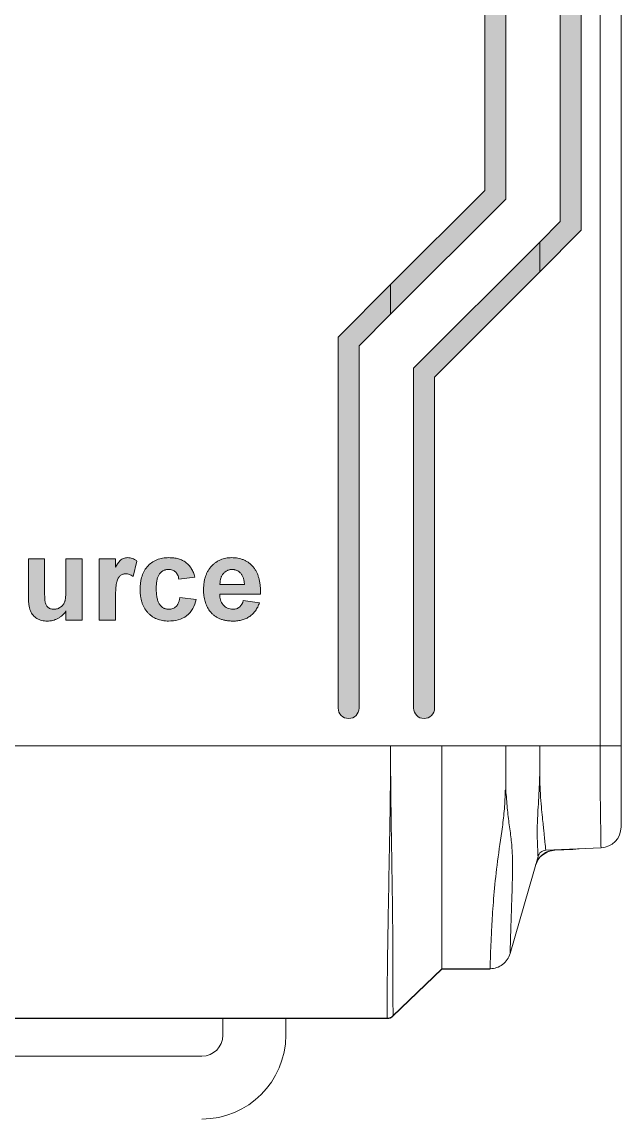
# Model space of a CAD drawing. Extents: x 222 to 1672, y 144 to 807.
# Drawn here: x 935.64 to 949.93, y 371.67 to 397.84 of the extents above; entities that cross this region are included whole.
import ezdxf

# ---------------------------------------------------------------- set-up
doc = ezdxf.new("R2010")
doc.units = 0
doc.header["$LTSCALE"] = 2
doc.header["$MEASUREMENT"] = 0
doc.layers.get('0').update_dxf_attribs({"linetype": 'CONTINUOUS'})
doc.layers.add('DIM', color=7, linetype='CONTINUOUS')

msp = doc.modelspace()

# ---------------------------------------------------------------- hatches: boundary and pattern name
at = {"lineweight": 5}
h = msp.add_hatch(color=256, dxfattribs=at)
edge = h.paths.add_edge_path(flags=0)
edge.add_spline(control_points=[(935.78933, 384.11813), (935.78947, 384.10143), (935.78973, 384.06895), (935.79229, 384.0218), (935.79573, 383.97741), (935.80091, 383.93583), (935.80762, 383.89689), (935.81612, 383.86083), (935.82556, 383.82742), (935.84033, 383.7871), (935.86384, 383.7412), (935.89944, 383.69192), (935.94286, 383.64931), (935.99364, 383.61423), (936.04964, 383.58647), (936.10945, 383.56565), (936.17305, 383.55343), (936.21663, 383.55197), (936.23885, 383.55122)], knot_values=[0, 0, 0, 0, 0.06060185, 0.11787658, 0.17137757, 0.22218419, 0.26992188, 0.31472154, 0.35660429, 0.39586628, 0.4704442, 0.54297106, 0.61564195, 0.69014264, 0.76601845, 0.84190201, 0.91938516, 1, 1, 1, 1], weights=[1, 1, 1, 1, 1, 1, 1, 1, 1, 1, 1, 1, 1, 1, 1, 1, 1, 1, 1], degree=3, periodic=0)
edge.add_spline(control_points=[(936.23885, 383.55122), (936.2608, 383.55203), (936.3046, 383.55363), (936.36939, 383.56554), (936.43246, 383.58538), (936.49314, 383.61296), (936.55016, 383.64768), (936.6026, 383.68873), (936.64862, 383.73706), (936.674, 383.77362), (936.68677, 383.79201)], knot_values=[0, 0, 0, 0, 0.1241811, 0.24782283, 0.3714068, 0.49757076, 0.62408062, 0.74837437, 0.87347208, 1, 1, 1, 1], weights=[1, 1, 1, 1, 1, 1, 1, 1, 1, 1, 1], degree=3, periodic=0)
edge.add_line((936.68677, 383.79201), (936.68677, 383.57686))
edge.add_line((936.68677, 383.57686), (937.07138, 383.57686))
edge.add_line((937.07138, 383.57686), (937.07138, 385.0384))
edge.add_line((937.07138, 385.0384), (936.68677, 385.0384))
edge.add_line((936.68677, 385.0384), (936.68677, 384.41941))
edge.add_spline(control_points=[(936.68677, 384.41941), (936.6867, 384.3943), (936.68659, 384.34662), (936.68532, 384.27878), (936.68363, 384.21825), (936.68014, 384.16512), (936.67704, 384.11922), (936.67193, 384.0808), (936.66741, 384.04944), (936.65872, 384.01782), (936.64495, 383.98422), (936.62269, 383.94827), (936.59454, 383.91587), (936.56148, 383.88731), (936.52462, 383.86322), (936.48446, 383.84568), (936.44168, 383.83547), (936.41238, 383.83401), (936.3975, 383.83327)], knot_values=[0, 0, 0, 0, 0.10131415, 0.19240216, 0.27382027, 0.34562317, 0.40724863, 0.45938539, 0.5019992, 0.53494254, 0.5914857, 0.64786683, 0.70479899, 0.76401154, 0.82365412, 0.8818201, 0.93998608, 1, 1, 1, 1], weights=[1, 1, 1, 1, 1, 1, 1, 1, 1, 1, 1, 1, 1, 1, 1, 1, 1, 1, 1], degree=3, periodic=0)
edge.add_spline(control_points=[(936.3975, 383.83327), (936.36976, 383.83407), (936.34203, 383.83691), (936.29006, 383.85532), (936.26688, 383.87053), (936.22754, 383.90948), (936.21337, 383.93264), (936.19212, 383.98341), (936.18793, 384.0103), (936.17233, 384.14585), (936.17445, 384.25511), (936.17395, 384.36412)], knot_values=[0, 0, 0, 0, 0.125, 0.125, 0.25, 0.25, 0.375, 0.375, 0.5, 0.5, 1, 1, 1, 1], weights=[1, 1, 1, 1, 1, 1, 1, 1, 1, 1, 1, 1], degree=3, periodic=0)
edge.add_line((936.17395, 384.36412), (936.17395, 385.0384))
edge.add_line((936.17395, 385.0384), (935.78933, 385.0384))
edge.add_line((935.78933, 385.0384), (935.78933, 384.11813))
h = msp.add_hatch(color=256, dxfattribs=at)
edge = h.paths.add_edge_path(flags=0)
edge.add_spline(control_points=[(938.37907, 384.98311), (938.36139, 384.99545), (938.32715, 385.01932), (938.27136, 385.04473), (938.21452, 385.06095), (938.17592, 385.06301), (938.15672, 385.06404)], knot_values=[0, 0, 0, 0, 0.26831539, 0.51938497, 0.76092111, 1, 1, 1, 1], weights=[1, 1, 1, 1, 1, 1, 1], degree=3, periodic=0)
edge.add_spline(control_points=[(938.15672, 385.06404), (938.12389, 385.06272), (938.09143, 385.05837), (938.03014, 385.03544), (938.00199, 385.01825), (937.93226, 384.94863), (937.89907, 384.89128), (937.86625, 384.83447)], knot_values=[0, 0, 0, 0, 0.25, 0.25, 0.5, 0.5, 1, 1, 1, 1], weights=[1, 1, 1, 1, 1, 1, 1, 1], degree=3, periodic=0)
edge.add_line((937.86625, 384.83447), (937.86625, 385.0384))
edge.add_line((937.86625, 385.0384), (937.48164, 385.0384))
edge.add_line((937.48164, 385.0384), (937.48164, 383.57686))
edge.add_line((937.48164, 383.57686), (937.86625, 383.57686))
edge.add_line((937.86625, 383.57686), (937.86625, 384.01036))
edge.add_spline(control_points=[(937.86625, 384.01036), (937.86628, 384.03894), (937.86634, 384.09356), (937.86804, 384.17169), (937.8704, 384.24208), (937.87339, 384.30488), (937.87784, 384.35991), (937.88276, 384.40741), (937.88909, 384.44712), (937.89817, 384.48869), (937.91289, 384.53126), (937.93188, 384.5752), (937.95468, 384.61043), (937.98116, 384.63718), (938.01077, 384.6563), (938.04298, 384.6696), (938.07792, 384.67786), (938.10219, 384.67889), (938.11465, 384.67943)], knot_values=[0, 0, 0, 0, 0.10796197, 0.20635816, 0.29519993, 0.37400374, 0.44384414, 0.5037341, 0.55432665, 0.5956948, 0.66429427, 0.72412471, 0.77617524, 0.82183643, 0.86521375, 0.90840584, 0.95294974, 1, 1, 1, 1], weights=[1, 1, 1, 1, 1, 1, 1, 1, 1, 1, 1, 1, 1, 1, 1, 1, 1, 1, 1], degree=3, periodic=0)
edge.add_spline(control_points=[(938.11465, 384.67943), (938.12848, 384.67858), (938.15713, 384.67683), (938.2004, 384.66422), (938.24538, 384.64497), (938.2742, 384.62684), (938.28933, 384.61733)], knot_values=[0, 0, 0, 0, 0.22070596, 0.45714301, 0.71506451, 1, 1, 1, 1], weights=[1, 1, 1, 1, 1, 1, 1], degree=3, periodic=0)
edge.add_line((938.28933, 384.61733), (938.37907, 384.98311))
h = msp.add_hatch(color=256, dxfattribs=at)
edge = h.paths.add_edge_path(flags=0)
edge.add_spline(control_points=[(938.84061, 384.32927), (938.84084, 384.3489), (938.84127, 384.38674), (938.84474, 384.44133), (938.85113, 384.4915), (938.8599, 384.53741), (938.87083, 384.57905), (938.88463, 384.61628), (938.90025, 384.64943), (938.91953, 384.67776), (938.94051, 384.70232), (938.96289, 384.7238), (938.98741, 384.74157), (939.01332, 384.75661), (939.04139, 384.76765), (939.07068, 384.77632), (939.10194, 384.7811), (939.12332, 384.78169), (939.13428, 384.78199)], knot_values=[0, 0, 0, 0, 0.09649599, 0.18594784, 0.26865449, 0.34485299, 0.41553852, 0.47990934, 0.53978738, 0.59512312, 0.64772946, 0.6983326, 0.74716404, 0.79625062, 0.84512174, 0.89497452, 0.94611952, 1, 1, 1, 1], weights=[1, 1, 1, 1, 1, 1, 1, 1, 1, 1, 1, 1, 1, 1, 1, 1, 1, 1, 1], degree=3, periodic=0)
edge.add_spline(control_points=[(939.13428, 384.78199), (939.15037, 384.78135), (939.18134, 384.78012), (939.22554, 384.7692), (939.26464, 384.75042), (939.29906, 384.72467), (939.32831, 384.69163), (939.3517, 384.65118), (939.3688, 384.60359), (939.37554, 384.56923), (939.37907, 384.55122)], knot_values=[0, 0, 0, 0, 0.12964633, 0.24958223, 0.36426925, 0.47739208, 0.5941503, 0.71776536, 0.85205995, 1, 1, 1, 1], weights=[1, 1, 1, 1, 1, 1, 1, 1, 1, 1, 1], degree=3, periodic=0)
edge.add_line((939.37907, 384.55122), (939.76369, 384.6025))
edge.add_spline(control_points=[(939.76369, 384.6025), (939.7579, 384.62141), (939.74658, 384.65838), (939.72624, 384.71139), (939.7028, 384.76038), (939.67733, 384.80611), (939.64826, 384.84766), (939.61716, 384.88608), (939.5828, 384.92014), (939.54615, 384.951), (939.50641, 384.97788), (939.46335, 385.00084), (939.41716, 385.02058), (939.36748, 385.03639), (939.31459, 385.04896), (939.25843, 385.05742), (939.19905, 385.06341), (939.15834, 385.06383), (939.13749, 385.06404)], knot_values=[0, 0, 0, 0, 0.06985123, 0.13663621, 0.20038914, 0.26167858, 0.32137558, 0.37938658, 0.43611837, 0.49207336, 0.54849018, 0.60529063, 0.6642858, 0.72577661, 0.78930905, 0.85619234, 0.92635219, 1, 1, 1, 1], weights=[1, 1, 1, 1, 1, 1, 1, 1, 1, 1, 1, 1, 1, 1, 1, 1, 1, 1, 1], degree=3, periodic=0)
edge.add_spline(control_points=[(939.13749, 385.06404), (939.08907, 385.06288), (939.04078, 385.06053), (938.94545, 385.0442), (938.89846, 385.03122), (938.76515, 384.97674), (938.68521, 384.91882), (938.5603, 384.77145), (938.51739, 384.68277), (938.46576, 384.49782), (938.45756, 384.40264), (938.456, 384.30643)], knot_values=[0, 0, 0, 0, 0.125, 0.125, 0.25, 0.25, 0.5, 0.5, 0.75, 0.75, 1, 1, 1, 1], weights=[1, 1, 1, 1, 1, 1, 1, 1, 1, 1, 1, 1], degree=3, periodic=0)
edge.add_spline(control_points=[(938.456, 384.30643), (938.45647, 384.27769), (938.45738, 384.22168), (938.46651, 384.13998), (938.48067, 384.06303), (938.50061, 383.99078), (938.52676, 383.92358), (938.55849, 383.86111), (938.59589, 383.80333), (938.63921, 383.75094), (938.68735, 383.70398), (938.73956, 383.66296), (938.79574, 383.628), (938.85618, 383.60017), (938.92025, 383.57784), (938.98825, 383.56241), (939.06017, 383.55303), (939.10941, 383.55183), (939.13468, 383.55122)], knot_values=[0, 0, 0, 0, 0.07505221, 0.14629264, 0.21444786, 0.27929075, 0.34181409, 0.40251182, 0.46202683, 0.521262, 0.57973604, 0.6373872, 0.69441529, 0.75216771, 0.81086719, 0.87138013, 0.93399977, 1, 1, 1, 1], weights=[1, 1, 1, 1, 1, 1, 1, 1, 1, 1, 1, 1, 1, 1, 1, 1, 1, 1, 1], degree=3, periodic=0)
edge.add_spline(control_points=[(939.13468, 383.55122), (939.2111, 383.55252), (939.28681, 383.5589), (939.43466, 383.59771), (939.50537, 383.63067), (939.62619, 383.72507), (939.67582, 383.78556), (939.74806, 383.91828), (939.77109, 383.99015), (939.78933, 384.06404)], knot_values=[0, 0, 0, 0, 0.25, 0.25, 0.5, 0.5, 0.75, 0.75, 1, 1, 1, 1], weights=[1, 1, 1, 1, 1, 1, 1, 1, 1, 1], degree=3, periodic=0)
edge.add_line((939.78933, 384.06404), (939.40472, 384.11532))
edge.add_spline(control_points=[(939.40472, 384.11532), (939.40249, 384.10286), (939.39817, 384.07873), (939.38903, 384.04437), (939.37979, 384.01247), (939.36843, 383.98382), (939.35648, 383.95766), (939.34291, 383.93469), (939.32849, 383.91412), (939.30708, 383.89151), (939.27765, 383.86762), (939.23667, 383.84771), (939.19122, 383.83535), (939.1592, 383.83398), (939.1427, 383.83327)], knot_values=[0, 0, 0, 0, 0.08904245, 0.17248573, 0.25009703, 0.32271476, 0.38915627, 0.45235342, 0.51026846, 0.56547301, 0.67117192, 0.77500693, 0.8839984, 1, 1, 1, 1], weights=[1, 1, 1, 1, 1, 1, 1, 1, 1, 1, 1, 1, 1, 1, 1], degree=3, periodic=0)
edge.add_spline(control_points=[(939.1427, 383.83327), (939.13146, 383.83354), (939.10939, 383.83407), (939.07722, 383.83938), (939.04679, 383.84821), (939.01825, 383.86084), (938.99114, 383.87638), (938.96613, 383.89599), (938.94277, 383.91888), (938.92145, 383.94567), (938.90177, 383.97641), (938.88568, 384.01245), (938.87171, 384.0531), (938.86007, 384.09863), (938.85152, 384.1493), (938.84526, 384.20494), (938.84112, 384.2655), (938.84079, 384.30749), (938.84061, 384.32927)], knot_values=[0, 0, 0, 0, 0.05139373, 0.10092605, 0.14869262, 0.19603902, 0.24341697, 0.29133577, 0.3410337, 0.39276425, 0.44769869, 0.50758394, 0.57290995, 0.64420643, 0.72237473, 0.80788378, 0.9003677, 1, 1, 1, 1], weights=[1, 1, 1, 1, 1, 1, 1, 1, 1, 1, 1, 1, 1, 1, 1, 1, 1, 1, 1], degree=3, periodic=0)
h = msp.add_hatch(color=256, dxfattribs=at)
edge = h.paths.add_edge_path(flags=0)
edge.add_spline(control_points=[(940.11225, 383.79802), (940.12793, 383.77837), (940.15908, 383.73935), (940.21402, 383.68844), (940.27577, 383.6463), (940.343, 383.611), (940.41672, 383.58446), (940.49609, 383.5645), (940.5819, 383.55362), (940.64107, 383.55204), (940.67154, 383.55122)], knot_values=[0, 0, 0, 0, 0.11855345, 0.23541081, 0.35185437, 0.47054346, 0.59278609, 0.72074042, 0.85615133, 1, 1, 1, 1], weights=[1, 1, 1, 1, 1, 1, 1, 1, 1, 1, 1], degree=3, periodic=0)
edge.add_spline(control_points=[(940.67154, 383.55122), (940.69105, 383.55149), (940.72934, 383.55203), (940.78545, 383.55727), (940.83894, 383.56623), (940.89015, 383.57789), (940.93851, 383.59435), (940.98506, 383.61284), (941.02862, 383.63584), (941.06969, 383.66206), (941.10844, 383.69123), (941.14394, 383.72439), (941.17743, 383.76003), (941.20809, 383.79912), (941.23548, 383.84176), (941.26092, 383.88712), (941.28348, 383.93572), (941.29586, 383.96979), (941.30215, 383.98712)], knot_values=[0, 0, 0, 0, 0.07085537, 0.13906557, 0.20446445, 0.26777142, 0.32959631, 0.38986562, 0.44953842, 0.50821494, 0.56672275, 0.62543134, 0.68446973, 0.74425089, 0.80560961, 0.86837334, 0.93305575, 1, 1, 1, 1], weights=[1, 1, 1, 1, 1, 1, 1, 1, 1, 1, 1, 1, 1, 1, 1, 1, 1, 1, 1], degree=3, periodic=0)
edge.add_line((941.30215, 383.98712), (940.91754, 384.0384))
edge.add_spline(control_points=[(940.91754, 384.0384), (940.89964, 383.98277), (940.87564, 383.92683), (940.8093, 383.86926), (940.78318, 383.85477), (940.72839, 383.83667), (940.69965, 383.83458), (940.67074, 383.83327)], knot_values=[0, 0, 0, 0, 0.5, 0.5, 0.75, 0.75, 1, 1, 1, 1], weights=[1, 1, 1, 1, 1, 1, 1, 1], degree=3, periodic=0)
edge.add_spline(control_points=[(940.67074, 383.83327), (940.62575, 383.83457), (940.5809, 383.84215), (940.4997, 383.87847), (940.4638, 383.90718), (940.40562, 383.97627), (940.38587, 384.01716), (940.36001, 384.10303), (940.35549, 384.14742), (940.35343, 384.19225)], knot_values=[0, 0, 0, 0, 0.25, 0.25, 0.5, 0.5, 0.75, 0.75, 1, 1, 1, 1], weights=[1, 1, 1, 1, 1, 1, 1, 1, 1, 1], degree=3, periodic=0)
edge.add_line((940.35343, 384.19225), (941.32779, 384.19225))
edge.add_spline(control_points=[(941.32779, 384.19225), (941.32802, 384.22792), (941.32845, 384.29707), (941.32105, 384.39733), (941.30808, 384.49055), (941.28912, 384.57673), (941.26351, 384.65565), (941.23176, 384.72752), (941.1942, 384.79266), (941.14984, 384.85003), (941.10054, 384.90045), (941.04707, 384.94447), (940.98897, 384.98161), (940.92643, 385.01161), (940.8599, 385.03552), (940.78894, 385.05216), (940.71378, 385.06239), (940.66223, 385.06348), (940.63589, 385.06404)], knot_values=[0, 0, 0, 0, 0.08420879, 0.16325787, 0.23716248, 0.30633069, 0.3713571, 0.43277526, 0.49157225, 0.54847102, 0.60355787, 0.65779038, 0.71168251, 0.76598833, 0.82125275, 0.87831821, 0.93781895, 1, 1, 1, 1], weights=[1, 1, 1, 1, 1, 1, 1, 1, 1, 1, 1, 1, 1, 1, 1, 1, 1, 1, 1], degree=3, periodic=0)
edge.add_spline(control_points=[(940.63589, 385.06404), (940.61234, 385.06346), (940.56599, 385.06231), (940.49815, 385.05227), (940.43311, 385.03702), (940.37165, 385.01417), (940.31293, 384.98583), (940.25797, 384.95002), (940.20553, 384.90871), (940.15689, 384.86097), (940.11211, 384.80805), (940.0744, 384.74886), (940.04086, 384.68583), (940.01486, 384.61716), (939.99365, 384.54408), (939.97987, 384.46575), (939.97007, 384.38293), (939.96924, 384.32596), (939.96882, 384.29681)], knot_values=[0, 0, 0, 0, 0.06169022, 0.12145947, 0.17946419, 0.23651303, 0.29304481, 0.35005925, 0.40813473, 0.46780956, 0.5284676, 0.58945925, 0.6514795, 0.71533384, 0.78161143, 0.85070042, 0.92362773, 1, 1, 1, 1], weights=[1, 1, 1, 1, 1, 1, 1, 1, 1, 1, 1, 1, 1, 1, 1, 1, 1, 1, 1], degree=3, periodic=0)
edge.add_spline(control_points=[(939.96882, 384.29681), (939.96933, 384.27223), (939.97034, 384.22404), (939.97669, 384.15333), (939.98771, 384.0859), (940.00408, 384.02189), (940.02378, 383.9609), (940.04851, 383.90316), (940.07743, 383.8485), (940.10069, 383.81477), (940.11225, 383.79802)], knot_values=[0, 0, 0, 0, 0.13976509, 0.27393342, 0.40323654, 0.52770887, 0.64918866, 0.76721758, 0.88440111, 1, 1, 1, 1], weights=[1, 1, 1, 1, 1, 1, 1, 1, 1, 1, 1], degree=3, periodic=0)
edge = h.paths.add_edge_path(flags=0)
edge.add_spline(control_points=[(940.44198, 384.68544), (940.44905, 384.69306), (940.46295, 384.70804), (940.48602, 384.72782), (940.51041, 384.7447), (940.53621, 384.75846), (940.56342, 384.76891), (940.59199, 384.77663), (940.62213, 384.78098), (940.64268, 384.78165), (940.65311, 384.78199)], knot_values=[0, 0, 0, 0, 0.12992539, 0.25546154, 0.37915105, 0.50018492, 0.62021214, 0.74296224, 0.86956039, 1, 1, 1, 1], weights=[1, 1, 1, 1, 1, 1, 1, 1, 1, 1, 1], degree=3, periodic=0)
edge.add_spline(control_points=[(940.65311, 384.78199), (940.66287, 384.78162), (940.68207, 384.78089), (940.71048, 384.77697), (940.7377, 384.76964), (940.76384, 384.75973), (940.78856, 384.74658), (940.81243, 384.7309), (940.835, 384.7121), (940.85657, 384.69072), (940.876, 384.66636), (940.89339, 384.63948), (940.90783, 384.60964), (940.9202, 384.57752), (940.92982, 384.54248), (940.93701, 384.50498), (940.94123, 384.46477), (940.94252, 384.43718), (940.94318, 384.42302)], knot_values=[0, 0, 0, 0, 0.05667449, 0.11148941, 0.16601854, 0.22000498, 0.27340383, 0.32822971, 0.38550015, 0.44360396, 0.5042581, 0.56597298, 0.62906969, 0.69630237, 0.76551692, 0.83970968, 0.91769727, 1, 1, 1, 1], weights=[1, 1, 1, 1, 1, 1, 1, 1, 1, 1, 1, 1, 1, 1, 1, 1, 1, 1, 1], degree=3, periodic=0)
edge.add_line((940.94318, 384.42302), (940.36024, 384.42302))
edge.add_spline(control_points=[(940.36024, 384.42302), (940.36045, 384.43651), (940.36086, 384.46276), (940.36464, 384.50102), (940.37026, 384.53734), (940.37983, 384.5712), (940.39073, 384.6034), (940.40536, 384.6329), (940.42215, 384.6605), (940.43539, 384.67715), (940.44198, 384.68544)], knot_values=[0, 0, 0, 0, 0.14414285, 0.28026978, 0.41042823, 0.5360437, 0.65560852, 0.77300057, 0.88701576, 1, 1, 1, 1], weights=[1, 1, 1, 1, 1, 1, 1, 1, 1, 1, 1], degree=3, periodic=0)
at = {"layer": 'DIM', "lineweight": 5}
for points in [[(946.68036, 463.32772), (946.68036, 393.826), (944.43036, 391.576), (944.43036, 390.86889), (947.18036, 393.61889), (947.18036, 463.53483), (944.43036, 466.28483), (944.43036, 465.57772)], [(948.98036, 392.87331), (948.98036, 464.28042), (947.98846, 465.27231), (947.98846, 464.56521), (948.48036, 464.07331), (948.48036, 393.08042), (947.98846, 392.58852), (947.98846, 391.88141)]]:
    msp.add_hatch(color=256, dxfattribs=at).paths.add_polyline_path(points, flags=0)
h = msp.add_hatch(color=256, dxfattribs=at)
edge = h.paths.add_edge_path(flags=0)
edge.add_line((944.98036, 389.58042), (944.98036, 381.47686))
edge.add_arc((945.23036, 381.47686), 0.25, 180, 360)
edge.add_line((945.48036, 381.47686), (945.48036, 389.37331))
edge.add_line((945.48036, 389.37331), (947.98846, 391.88141))
edge.add_line((947.98846, 391.88141), (947.98846, 392.58852))
edge.add_line((947.98846, 392.58852), (944.98036, 389.58042))
h = msp.add_hatch(color=256, dxfattribs=at)
edge = h.paths.add_edge_path(flags=0)
edge.add_line((943.18036, 390.326), (943.18036, 381.47686))
edge.add_arc((943.43036, 381.47686), 0.25, 180, 360)
edge.add_line((943.68036, 381.47686), (943.68036, 390.11889))
edge.add_line((943.68036, 390.11889), (944.43036, 390.86889))
edge.add_line((944.43036, 390.86889), (944.43036, 391.576))
edge.add_line((944.43036, 391.576), (943.18036, 390.326))

# ---------------------------------------------------------------- linework, layer by layer
at = {"linetype": 'Continuous', "lineweight": 5}
for p, q in [((949.43036, 380.57686), (949.43036, 476.57686)), ((949.93036, 476.57686), (949.93036, 380.57686)), ((948.98036, 392.87331), (948.98036, 464.28042)), ((948.48036, 464.07331), (948.48036, 393.08041)), ((947.18036, 393.61889), (947.18036, 463.53483)), ((946.68036, 463.32773), (946.68036, 393.826)), ((946.68036, 393.826), (944.43036, 391.576)), ((944.43036, 390.86889), (947.18036, 393.61889)), ((948.48036, 393.08041), (947.98846, 392.58852)), ((947.98846, 391.88141), (948.98036, 392.87331)), ((947.98846, 392.58852), (944.98036, 389.58042)), ((947.98846, 391.88141), (947.98846, 392.58852)), ((945.48036, 389.37331), (947.98846, 391.88141)), ((944.43036, 391.576), (943.18036, 390.326)), ((944.43036, 390.86889), (944.43036, 391.576)), ((943.68036, 390.11889), (944.43036, 390.86889)), ((943.18036, 390.326), (943.18036, 381.47686)), ((943.68036, 381.47686), (943.68036, 390.11889)), ((944.98036, 389.58042), (944.98036, 381.47686)), ((945.48036, 381.47686), (945.48036, 389.37331)), ((944.43036, 380.57686), (928.43036, 380.57686)), ((944.43036, 380.57686), (945.65414, 380.57686)), ((947.18036, 380.57686), (945.65414, 380.57686)), ((947.18036, 380.57686), (947.98846, 380.57686)), ((949.43036, 380.57686), (947.98846, 380.57686)), ((949.93036, 380.57686), (949.43036, 380.57686)), ((947.98846, 379.87627), (947.99186, 379.87629)), ((947.16472, 379.51788), (947.18036, 379.51797)), ((947.94877, 377.93844), (947.28421, 375.62084)), ((949.45217, 378.14075), (948.1323, 378.08312)), ((948.34807, 378.08302), (948.7827, 378.10199)), ((948.7827, 378.10199), (948.93298, 378.11808)), ((945.65414, 375.25866), (944.48848, 374.13299)), ((944.48848, 374.12347), (945.65414, 375.24913)), ((946.80358, 375.25866), (945.65414, 375.25866)), ((945.65414, 375.24913), (946.80358, 375.24913)), ((944.34955, 374.07686), (928.51116, 374.07686)), ((931.93036, 374.06733), (940.93036, 374.06733)), ((940.43036, 374.06733), (940.43036, 373.67256)), ((940.93036, 374.06733), (940.93036, 374.07686)), ((940.93036, 374.06733), (944.34955, 374.06733)), ((941.93036, 373.67256), (941.93036, 374.06733)), ((939.93036, 373.17256), (932.93036, 373.17256))]:
    msp.add_line(p, q, dxfattribs=at)
at = {"lineweight": 5}
for p, q in [((935.78933, 385.0384), (936.17395, 385.0384)), ((935.78933, 384.11813), (935.78933, 385.0384)), ((936.17395, 385.0384), (936.17395, 384.36412)), ((936.68677, 385.0384), (937.07138, 385.0384)), ((936.68677, 384.41941), (936.68677, 385.0384)), ((937.07138, 385.0384), (937.07138, 383.57686)), ((937.48164, 385.0384), (937.86625, 385.0384)), ((937.48164, 383.57686), (937.48164, 385.0384)), ((937.86625, 385.0384), (937.86625, 384.83447)), ((938.37907, 384.98311), (938.28933, 384.61733)), ((939.76369, 384.6025), (939.37907, 384.55122)), ((941.32779, 384.19225), (940.35343, 384.19225)), ((940.36024, 384.42302), (940.94318, 384.42302)), ((937.86625, 384.01036), (937.86625, 383.57686)), ((939.40472, 384.11532), (939.78933, 384.06404)), ((940.91754, 384.0384), (941.30215, 383.98712)), ((936.68677, 383.57686), (936.68677, 383.79201)), ((937.07138, 383.57686), (936.68677, 383.57686)), ((937.86625, 383.57686), (937.48164, 383.57686))]:
    msp.add_line(p, q, dxfattribs=at)
at = {"linetype": 'Continuous', "lineweight": 5}
for centre, radius, start, end in [((943.43036, 381.47686), 0.25, 180, 0), ((945.23036, 381.47686), 0.25, 180, 0), ((949.43036, 378.64027), 0.5, 272.5, 0), ((948.36987, 377.58349), 0.5, 92.5, 164), ((944.34955, 374.26733), 0.2, 270, 314), ((939.93036, 373.67257), 2, 270, 0), ((939.93036, 373.67257), 0.5, 270, 0)]:
    msp.add_arc(centre, radius, start, end, dxfattribs=at)
at = {"lineweight": 5}
for points, knots in [([(937.86625, 384.83447), (937.89907, 384.89128), (937.93226, 384.94863), (938.00199, 385.01825), (938.03014, 385.03544), (938.09143, 385.05837), (938.12389, 385.06272), (938.15672, 385.06404)], [0, 0, 0, 0, 0.5, 0.5, 0.75, 0.75, 1, 1, 1, 1]), ([(938.15672, 385.06404), (938.17592, 385.06301), (938.21452, 385.06095), (938.27136, 385.04473), (938.32715, 385.01932), (938.36139, 384.99545), (938.37907, 384.98311)], [0, 0, 0, 0, 0.23907889, 0.48061503, 0.73168461, 1, 1, 1, 1]), ([(938.456, 384.30643), (938.45756, 384.40264), (938.46576, 384.49782), (938.51739, 384.68277), (938.5603, 384.77145), (938.68521, 384.91882), (938.76515, 384.97674), (938.89846, 385.03122), (938.94545, 385.0442), (939.04078, 385.06053), (939.08907, 385.06288), (939.13749, 385.06404)], [0, 0, 0, 0, 0.25, 0.25, 0.5, 0.5, 0.75, 0.75, 0.875, 0.875, 1, 1, 1, 1]), ([(939.13749, 385.06404), (939.15834, 385.06383), (939.19905, 385.06341), (939.25843, 385.05742), (939.31459, 385.04896), (939.36748, 385.03639), (939.41716, 385.02058), (939.46335, 385.00084), (939.50641, 384.97788), (939.54615, 384.951), (939.5828, 384.92014), (939.61716, 384.88608), (939.64826, 384.84766), (939.67733, 384.80611), (939.7028, 384.76038), (939.72624, 384.71139), (939.74658, 384.65838), (939.7579, 384.62141), (939.76369, 384.6025)], [0, 0, 0, 0, 0.07364781, 0.14380766, 0.21069095, 0.27422339, 0.3357142, 0.39470937, 0.45150982, 0.50792664, 0.56388163, 0.62061342, 0.67862442, 0.73832142, 0.79961086, 0.86336379, 0.93014877, 1, 1, 1, 1]), ([(939.96882, 384.29681), (939.96924, 384.32596), (939.97007, 384.38293), (939.97987, 384.46575), (939.99365, 384.54408), (940.01486, 384.61716), (940.04086, 384.68583), (940.0744, 384.74886), (940.11211, 384.80805), (940.15689, 384.86097), (940.20553, 384.90871), (940.25797, 384.95002), (940.31293, 384.98583), (940.37165, 385.01417), (940.43311, 385.03702), (940.49815, 385.05227), (940.56599, 385.06231), (940.61234, 385.06346), (940.63589, 385.06404)], [0, 0, 0, 0, 0.07637227, 0.14929958, 0.21838857, 0.28466616, 0.3485205, 0.41054075, 0.4715324, 0.53219044, 0.59186527, 0.64994075, 0.70695519, 0.76348697, 0.82053581, 0.87854053, 0.93830978, 1, 1, 1, 1]), ([(940.63589, 385.06404), (940.66223, 385.06348), (940.71378, 385.06239), (940.78894, 385.05216), (940.8599, 385.03552), (940.92643, 385.01161), (940.98897, 384.98161), (941.04707, 384.94447), (941.10054, 384.90045), (941.14984, 384.85003), (941.1942, 384.79266), (941.23176, 384.72752), (941.26351, 384.65565), (941.28912, 384.57673), (941.30808, 384.49055), (941.32105, 384.39733), (941.32845, 384.29707), (941.32802, 384.22792), (941.32779, 384.19225)], [0, 0, 0, 0, 0.06218105, 0.12168179, 0.17874725, 0.23401167, 0.28831749, 0.34220962, 0.39644213, 0.45152898, 0.50842775, 0.56722474, 0.6286429, 0.69366931, 0.76283752, 0.83674213, 0.91579121, 1, 1, 1, 1]), ([(939.13428, 384.78199), (939.12332, 384.78169), (939.10194, 384.7811), (939.07068, 384.77632), (939.04139, 384.76765), (939.01332, 384.75661), (938.98741, 384.74157), (938.96289, 384.7238), (938.94051, 384.70232), (938.91953, 384.67776), (938.90025, 384.64943), (938.88463, 384.61628), (938.87083, 384.57905), (938.8599, 384.53741), (938.85113, 384.4915), (938.84474, 384.44133), (938.84127, 384.38674), (938.84084, 384.3489), (938.84061, 384.32927)], [0, 0, 0, 0, 0.05388048, 0.10502548, 0.15487826, 0.20374938, 0.25283596, 0.3016674, 0.35227054, 0.40487688, 0.46021262, 0.52009066, 0.58446148, 0.65514701, 0.73134551, 0.81405216, 0.90350401, 1, 1, 1, 1]), ([(939.37907, 384.55122), (939.37554, 384.56923), (939.3688, 384.60359), (939.3517, 384.65118), (939.32831, 384.69163), (939.29906, 384.72467), (939.26464, 384.75042), (939.22554, 384.7692), (939.18134, 384.78012), (939.15037, 384.78135), (939.13428, 384.78199)], [0, 0, 0, 0, 0.14794005, 0.28223464, 0.4058497, 0.52260792, 0.63573075, 0.75041777, 0.87035367, 1, 1, 1, 1]), ([(940.65311, 384.78199), (940.64268, 384.78165), (940.62213, 384.78098), (940.59199, 384.77663), (940.56342, 384.76891), (940.53621, 384.75846), (940.51041, 384.7447), (940.48602, 384.72782), (940.46295, 384.70804), (940.44905, 384.69306), (940.44198, 384.68544)], [0, 0, 0, 0, 0.13043961, 0.25703776, 0.37978786, 0.49981508, 0.62084895, 0.74453846, 0.87007461, 1, 1, 1, 1]), ([(940.94318, 384.42302), (940.94252, 384.43718), (940.94123, 384.46477), (940.93701, 384.50498), (940.92982, 384.54248), (940.9202, 384.57752), (940.90783, 384.60964), (940.89339, 384.63948), (940.876, 384.66636), (940.85657, 384.69072), (940.835, 384.7121), (940.81243, 384.7309), (940.78856, 384.74658), (940.76384, 384.75973), (940.7377, 384.76964), (940.71048, 384.77697), (940.68207, 384.78089), (940.66287, 384.78162), (940.65311, 384.78199)], [0, 0, 0, 0, 0.08230273, 0.16029032, 0.23448308, 0.30369763, 0.37093031, 0.43402702, 0.4957419, 0.55639604, 0.61449985, 0.67177029, 0.72659617, 0.77999502, 0.83398146, 0.88851059, 0.94332551, 1, 1, 1, 1]), ([(938.11465, 384.67943), (938.10219, 384.67889), (938.07792, 384.67786), (938.04298, 384.6696), (938.01077, 384.6563), (937.98116, 384.63718), (937.95468, 384.61043), (937.93188, 384.5752), (937.91289, 384.53126), (937.89817, 384.48869), (937.88909, 384.44712), (937.88276, 384.40741), (937.87784, 384.35991), (937.87339, 384.30488), (937.8704, 384.24208), (937.86804, 384.17169), (937.86634, 384.09356), (937.86628, 384.03894), (937.86625, 384.01036)], [0, 0, 0, 0, 0.04705026, 0.09159416, 0.13478625, 0.17816357, 0.22382476, 0.27587529, 0.33570573, 0.4043052, 0.44567335, 0.4962659, 0.55615586, 0.62599626, 0.70480007, 0.79364184, 0.89203803, 1, 1, 1, 1]), ([(938.28933, 384.61733), (938.2742, 384.62684), (938.24538, 384.64497), (938.2004, 384.66422), (938.15713, 384.67683), (938.12848, 384.67858), (938.11465, 384.67943)], [0, 0, 0, 0, 0.28493549, 0.54285699, 0.77929404, 1, 1, 1, 1]), ([(940.44198, 384.68544), (940.43539, 384.67715), (940.42215, 384.6605), (940.40536, 384.6329), (940.39073, 384.6034), (940.37983, 384.5712), (940.37026, 384.53734), (940.36464, 384.50102), (940.36086, 384.46276), (940.36045, 384.43651), (940.36024, 384.42302)], [0, 0, 0, 0, 0.11298424, 0.22699943, 0.34439148, 0.4639563, 0.58957177, 0.71973022, 0.85585715, 1, 1, 1, 1]), ([(936.17395, 384.36412), (936.17445, 384.25511), (936.17233, 384.14585), (936.18793, 384.0103), (936.19212, 383.98341), (936.21337, 383.93264), (936.22754, 383.90948), (936.26688, 383.87053), (936.29006, 383.85532), (936.34203, 383.83691), (936.36976, 383.83407), (936.3975, 383.83327)], [0, 0, 0, 0, 0.5, 0.5, 0.625, 0.625, 0.75, 0.75, 0.875, 0.875, 1, 1, 1, 1]), ([(936.3975, 383.83327), (936.41238, 383.83401), (936.44168, 383.83547), (936.48446, 383.84568), (936.52462, 383.86322), (936.56148, 383.88731), (936.59454, 383.91587), (936.62269, 383.94827), (936.64495, 383.98422), (936.65872, 384.01782), (936.66741, 384.04944), (936.67193, 384.0808), (936.67704, 384.11922), (936.68014, 384.16512), (936.68363, 384.21825), (936.68532, 384.27878), (936.68659, 384.34662), (936.6867, 384.3943), (936.68677, 384.41941)], [0, 0, 0, 0, 0.06001392, 0.1181799, 0.17634588, 0.23598846, 0.29520101, 0.35213317, 0.4085143, 0.46505746, 0.4980008, 0.54061461, 0.59275137, 0.65437683, 0.72617973, 0.80759784, 0.89868585, 1, 1, 1, 1]), ([(939.13468, 383.55122), (939.10941, 383.55183), (939.06017, 383.55303), (938.98825, 383.56241), (938.92025, 383.57784), (938.85618, 383.60017), (938.79574, 383.628), (938.73956, 383.66296), (938.68735, 383.70398), (938.63921, 383.75094), (938.59589, 383.80333), (938.55849, 383.86111), (938.52676, 383.92358), (938.50061, 383.99078), (938.48067, 384.06303), (938.46651, 384.13998), (938.45738, 384.22168), (938.45647, 384.27769), (938.456, 384.30643)], [0, 0, 0, 0, 0.06600023, 0.12861987, 0.18913281, 0.24783229, 0.30558471, 0.3626128, 0.42026396, 0.478738, 0.53797317, 0.59748818, 0.65818591, 0.72070925, 0.78555214, 0.85370736, 0.92494779, 1, 1, 1, 1]), ([(938.84061, 384.32927), (938.84079, 384.30749), (938.84112, 384.2655), (938.84526, 384.20494), (938.85152, 384.1493), (938.86007, 384.09863), (938.87171, 384.0531), (938.88568, 384.01245), (938.90177, 383.97641), (938.92145, 383.94567), (938.94277, 383.91888), (938.96613, 383.89599), (938.99114, 383.87638), (939.01825, 383.86084), (939.04679, 383.84821), (939.07722, 383.83938), (939.10939, 383.83407), (939.13146, 383.83354), (939.1427, 383.83327)], [0, 0, 0, 0, 0.0996323, 0.19211622, 0.27762527, 0.35579357, 0.42709005, 0.49241606, 0.55230131, 0.60723575, 0.6589663, 0.70866423, 0.75658303, 0.80396098, 0.85130738, 0.89907395, 0.94860627, 1, 1, 1, 1]), ([(940.11225, 383.79802), (940.10069, 383.81477), (940.07743, 383.8485), (940.04851, 383.90316), (940.02378, 383.9609), (940.00408, 384.02189), (939.98771, 384.0859), (939.97669, 384.15333), (939.97034, 384.22404), (939.96933, 384.27223), (939.96882, 384.29681)], [0, 0, 0, 0, 0.11559889, 0.23278242, 0.35081134, 0.47229113, 0.59676346, 0.72606658, 0.86023491, 1, 1, 1, 1]), ([(940.35343, 384.19225), (940.35549, 384.14742), (940.36001, 384.10303), (940.38587, 384.01716), (940.40562, 383.97627), (940.4638, 383.90718), (940.4997, 383.87847), (940.5809, 383.84215), (940.62575, 383.83457), (940.67074, 383.83327)], [0, 0, 0, 0, 0.25, 0.25, 0.5, 0.5, 0.75, 0.75, 1, 1, 1, 1]), ([(936.23885, 383.55122), (936.21663, 383.55197), (936.17305, 383.55343), (936.10945, 383.56565), (936.04964, 383.58647), (935.99364, 383.61423), (935.94286, 383.64931), (935.89944, 383.69192), (935.86384, 383.7412), (935.84033, 383.7871), (935.82556, 383.82742), (935.81612, 383.86083), (935.80762, 383.89689), (935.80091, 383.93583), (935.79573, 383.97741), (935.79229, 384.0218), (935.78973, 384.06895), (935.78947, 384.10143), (935.78933, 384.11813)], [0, 0, 0, 0, 0.08061484, 0.15809799, 0.23398155, 0.30985736, 0.38435805, 0.45702894, 0.5295558, 0.60413372, 0.64339571, 0.68527846, 0.73007812, 0.77781581, 0.82862243, 0.88212342, 0.93939815, 1, 1, 1, 1]), ([(939.78933, 384.06404), (939.77109, 383.99015), (939.74806, 383.91828), (939.67582, 383.78556), (939.62619, 383.72507), (939.50537, 383.63067), (939.43466, 383.59771), (939.28681, 383.5589), (939.2111, 383.55252), (939.13468, 383.55122)], [0, 0, 0, 0, 0.25, 0.25, 0.5, 0.5, 0.75, 0.75, 1, 1, 1, 1]), ([(939.1427, 383.83327), (939.1592, 383.83398), (939.19122, 383.83535), (939.23667, 383.84771), (939.27765, 383.86762), (939.30708, 383.89151), (939.32849, 383.91412), (939.34291, 383.93469), (939.35648, 383.95766), (939.36843, 383.98382), (939.37979, 384.01247), (939.38903, 384.04437), (939.39817, 384.07873), (939.40249, 384.10286), (939.40472, 384.11532)], [0, 0, 0, 0, 0.1160016, 0.22499307, 0.32882808, 0.43452699, 0.48973154, 0.54764658, 0.61084373, 0.67728524, 0.74990297, 0.82751427, 0.91095755, 1, 1, 1, 1]), ([(940.67074, 383.83327), (940.69965, 383.83458), (940.72839, 383.83667), (940.78318, 383.85477), (940.8093, 383.86926), (940.87564, 383.92683), (940.89964, 383.98277), (940.91754, 384.0384)], [0, 0, 0, 0, 0.25, 0.25, 0.5, 0.5, 1, 1, 1, 1]), ([(941.30215, 383.98712), (941.29586, 383.96979), (941.28348, 383.93572), (941.26092, 383.88712), (941.23548, 383.84176), (941.20809, 383.79912), (941.17743, 383.76003), (941.14394, 383.72439), (941.10844, 383.69123), (941.06969, 383.66206), (941.02862, 383.63584), (940.98506, 383.61284), (940.93851, 383.59435), (940.89015, 383.57789), (940.83894, 383.56623), (940.78545, 383.55727), (940.72934, 383.55203), (940.69105, 383.55149), (940.67154, 383.55122)], [0, 0, 0, 0, 0.06694425, 0.13162666, 0.19439039, 0.25574911, 0.31553027, 0.37456866, 0.43327725, 0.49178506, 0.55046158, 0.61013438, 0.67040369, 0.73222858, 0.79553555, 0.86093443, 0.92914463, 1, 1, 1, 1]), ([(936.68677, 383.79201), (936.674, 383.77362), (936.64862, 383.73706), (936.6026, 383.68873), (936.55016, 383.64768), (936.49314, 383.61296), (936.43246, 383.58538), (936.36939, 383.56554), (936.3046, 383.55363), (936.2608, 383.55203), (936.23885, 383.55122)], [0, 0, 0, 0, 0.12652792, 0.25162563, 0.37591938, 0.50242924, 0.6285932, 0.75217717, 0.8758189, 1, 1, 1, 1]), ([(940.67154, 383.55122), (940.64107, 383.55204), (940.5819, 383.55362), (940.49609, 383.5645), (940.41672, 383.58446), (940.343, 383.611), (940.27577, 383.6463), (940.21402, 383.68844), (940.15908, 383.73935), (940.12793, 383.77837), (940.11225, 383.79802)], [0, 0, 0, 0, 0.14384867, 0.27925958, 0.40721391, 0.52945654, 0.64814563, 0.76458919, 0.88144655, 1, 1, 1, 1])]:
    msp.add_open_spline(points, degree=3, knots=knots, dxfattribs=at)
at = {"linetype": 'Continuous', "lineweight": 5}
for points, knots in [([(944.34955, 374.07686), (944.34955, 374.07787), (944.34955, 374.07976), (944.34951, 374.09463), (944.34944, 374.11542), (944.34935, 374.14067), (944.34924, 374.16827), (944.34909, 374.19658), (944.34893, 374.22416), (944.34832, 374.29979), (944.34751, 374.4458), (944.34958, 374.77072), (944.35509, 375.2109), (944.3623, 375.78538), (944.37422, 376.49634), (944.39054, 377.39106), (944.40863, 378.35346), (944.42229, 379.19354), (944.42896, 379.89171), (944.4299, 380.35182), (944.43036, 380.57686)], [0, 0, 0, 0, 0.03144158, 0.05940742, 0.08419176, 0.10604552, 0.12518096, 0.14177595, 0.15597796, 0.16790774, 0.24772008, 0.3073467, 0.40132753, 0.48070435, 0.54862293, 0.66531853, 0.78162584, 0.85635752, 0.92974339, 1, 1, 1, 1]), ([(944.43036, 380.57686), (944.43052, 380.45782), (944.43085, 380.20979), (944.43333, 379.82261), (944.43722, 379.40482), (944.44267, 378.95544), (944.44993, 378.46407), (944.45817, 377.94075), (944.46687, 377.4099), (944.47465, 376.88608), (944.48189, 376.19903), (944.48802, 375.42725), (944.48855, 374.85866), (944.48809, 374.50623), (944.48909, 374.31624), (944.48964, 374.20035), (944.48944, 374.14333), (944.4888, 374.13644), (944.48848, 374.13299)], [0, 0, 0, 0, 0.03741027, 0.07794286, 0.12173109, 0.16895665, 0.21986766, 0.27781827, 0.33693755, 0.39346794, 0.4541174, 0.57849892, 0.69386457, 0.74771784, 0.83240558, 0.88820219, 0.94407441, 1, 1, 1, 1]), ([(945.65414, 377.91776), (945.65414, 378.31968), (945.65414, 378.75212), (945.65414, 379.6487), (945.65414, 380.11276), (945.65414, 380.57686)], [0, 0, 0, 0, 0.5, 0.5, 1, 1, 1, 1]), ([(947.18036, 379.51802), (947.18036, 379.52512), (947.18036, 379.70286), (947.18036, 380.05476), (947.18036, 380.40282), (947.18036, 380.57686)], [0, 0, 0, 0, 0.002601271, 0.065101271, 0.127601271, 0.127601271, 0.127601271, 0.127601271]), ([(947.98846, 380.57686), (947.98846, 380.43813), (947.98846, 380.20299), (947.98846, 379.9702), (947.98846, 379.87627)], [0, 0, 0, 0, 0.0625, 0.105872185, 0.105872185, 0.105872185, 0.105872185]), ([(949.45217, 378.14075), (949.45217, 378.14075), (949.45196, 378.15285), (949.45082, 378.22489), (949.44992, 378.28225), (949.44728, 378.45813), (949.44617, 378.53237), (949.44308, 378.73975), (949.441, 378.87431), (949.4372, 379.15707), (949.43588, 379.26314), (949.43356, 379.49731), (949.4326, 379.62603), (949.43061, 380.02005), (949.43036, 380.29993), (949.43036, 380.57686)], [0, 0, 0, 0, 0.25, 0.25, 0.5, 0.5, 0.625, 0.625, 0.75, 0.75, 0.8125, 0.8125, 0.875, 0.875, 1, 1, 1, 1]), ([(949.93036, 380.57686), (949.93036, 380.45484), (949.93036, 380.33309), (949.93036, 380.09073), (949.93036, 379.97052), (949.93036, 379.74142), (949.93036, 379.63166), (949.93036, 379.44393), (949.93036, 379.36377), (949.93036, 379.22924), (949.93036, 379.17291), (949.93036, 379.07613), (949.93036, 379.03528), (949.93036, 378.92731), (949.93036, 378.87479), (949.93036, 378.74859), (949.93036, 378.70481), (949.93036, 378.64995), (949.93036, 378.64027), (949.93036, 378.64027)], [0, 0, 0, 0, 0.0625, 0.0625, 0.125, 0.125, 0.1875, 0.1875, 0.25, 0.25, 0.3125, 0.3125, 0.375, 0.375, 0.5, 0.5, 0.75, 0.75, 1, 1, 1, 1]), ([(947.94877, 377.93844), (947.94877, 377.93844), (947.94821, 377.95016), (947.94472, 378.01628), (947.94203, 378.06894), (947.93611, 378.21794), (947.934, 378.27997), (947.93085, 378.44368), (947.9294, 378.547), (947.93406, 378.74902), (947.93668, 378.82415), (947.94504, 378.99394), (947.95033, 379.08788), (947.96315, 379.29013), (947.97119, 379.40015), (947.98002, 379.63129), (947.98509, 379.7526), (947.98846, 379.87627)], [0, 0, 0, 0, 0.25, 0.25, 0.5, 0.5, 0.625, 0.625, 0.75, 0.75, 0.8125, 0.8125, 0.875, 0.875, 0.9375, 0.9375, 1, 1, 1, 1]), ([(947.99186, 379.87629), (947.99237, 379.75242), (947.99472, 379.63101), (948.0076, 379.4015), (948.01415, 379.29268), (948.03017, 379.09749), (948.03936, 379.00888), (948.05535, 378.85242), (948.06258, 378.78493), (948.07522, 378.66525), (948.08073, 378.61281), (948.09054, 378.52111), (948.09466, 378.48168), (948.10519, 378.37677), (948.11018, 378.3244), (948.12241, 378.197), (948.12631, 378.15104), (948.13152, 378.09345), (948.1323, 378.08312), (948.1323, 378.08312)], [0, 0, 0, 0, 0.0625, 0.0625, 0.125, 0.125, 0.1875, 0.1875, 0.25, 0.25, 0.3125, 0.3125, 0.375, 0.375, 0.5, 0.5, 0.75, 0.75, 1, 1, 1, 1]), ([(946.80358, 375.25865), (946.80358, 375.25865), (946.80434, 375.28542), (946.80762, 375.38978), (946.81016, 375.46698), (946.81787, 375.67087), (946.823, 375.79919), (946.83684, 376.09821), (946.84553, 376.26886), (946.86914, 376.65199), (946.88418, 376.86684), (946.92442, 377.32497), (946.94975, 377.5687), (947.01704, 378.08457), (947.06183, 378.35807), (947.11772, 378.78158), (947.1339, 378.92539), (947.15707, 379.21878), (947.16552, 379.36755), (947.16472, 379.51788)], [0, 0, 0, 0, 0.125, 0.125, 0.25, 0.25, 0.375, 0.375, 0.5, 0.5, 0.625, 0.625, 0.75, 0.75, 0.875, 0.875, 0.9375, 0.9375, 1, 1, 1, 1]), ([(947.18036, 379.51802), (947.19281, 379.3749), (947.20194, 379.23276), (947.22873, 378.95438), (947.24538, 378.81948), (947.28014, 378.55958), (947.2979, 378.43468), (947.32444, 378.19189), (947.33299, 378.07435), (947.34616, 377.73265), (947.34128, 377.51614), (947.33026, 377.10584), (947.32307, 376.91167), (947.31092, 376.56075), (947.3057, 376.40309), (947.29723, 376.12644), (947.29389, 376.00711), (947.28874, 375.81652), (947.28699, 375.74408), (947.28475, 375.64609), (947.28421, 375.62084), (947.28421, 375.62084)], [0, 0, 0, 0, 0.0625, 0.0625, 0.125, 0.125, 0.1875, 0.1875, 0.25, 0.25, 0.375, 0.375, 0.5, 0.5, 0.625, 0.625, 0.75, 0.75, 0.875, 0.875, 1, 1, 1, 1]), ([(945.65414, 375.25865), (945.65414, 375.25865), (945.65414, 375.31975), (945.65414, 375.55999), (945.65414, 375.73911), (945.65414, 376.20321), (945.65414, 376.48815), (945.65414, 377.14449), (945.65414, 377.51583), (945.65414, 377.91776)], [0, 0, 0, 0, 0.25, 0.25, 0.5, 0.5, 0.75, 0.75, 1, 1, 1, 1]), ([(948.34807, 378.09254), (948.25078, 378.0883), (948.14475, 378.05223), (947.9759, 377.91912), (947.91608, 377.82444), (947.88924, 377.73084)], [0, 0, 0, 0, 0.5, 0.5, 1, 1, 1, 1]), ([(947.94877, 377.93844), (947.96024, 377.97843), (947.98454, 378.01462), (948.04987, 378.06613), (948.09074, 378.08131), (948.1323, 378.08312)], [0, 0, 0, 0, 0.5, 0.5, 1, 1, 1, 1]), ([(946.80358, 375.25865), (946.91121, 375.25865), (947.01853, 375.29456), (947.19044, 375.42411), (947.25454, 375.51738), (947.28421, 375.62084)], [0, 0, 0, 0, 0.5, 0.5, 1, 1, 1, 1])]:
    msp.add_open_spline(points, degree=3, knots=knots, dxfattribs=at)
msp.add_open_spline([(944.48848, 374.13299), (944.45255, 374.0983), (944.3995, 374.07686), (944.34955, 374.07686)], degree=3, dxfattribs=at)

doc.saveas('drawing.dxf')
